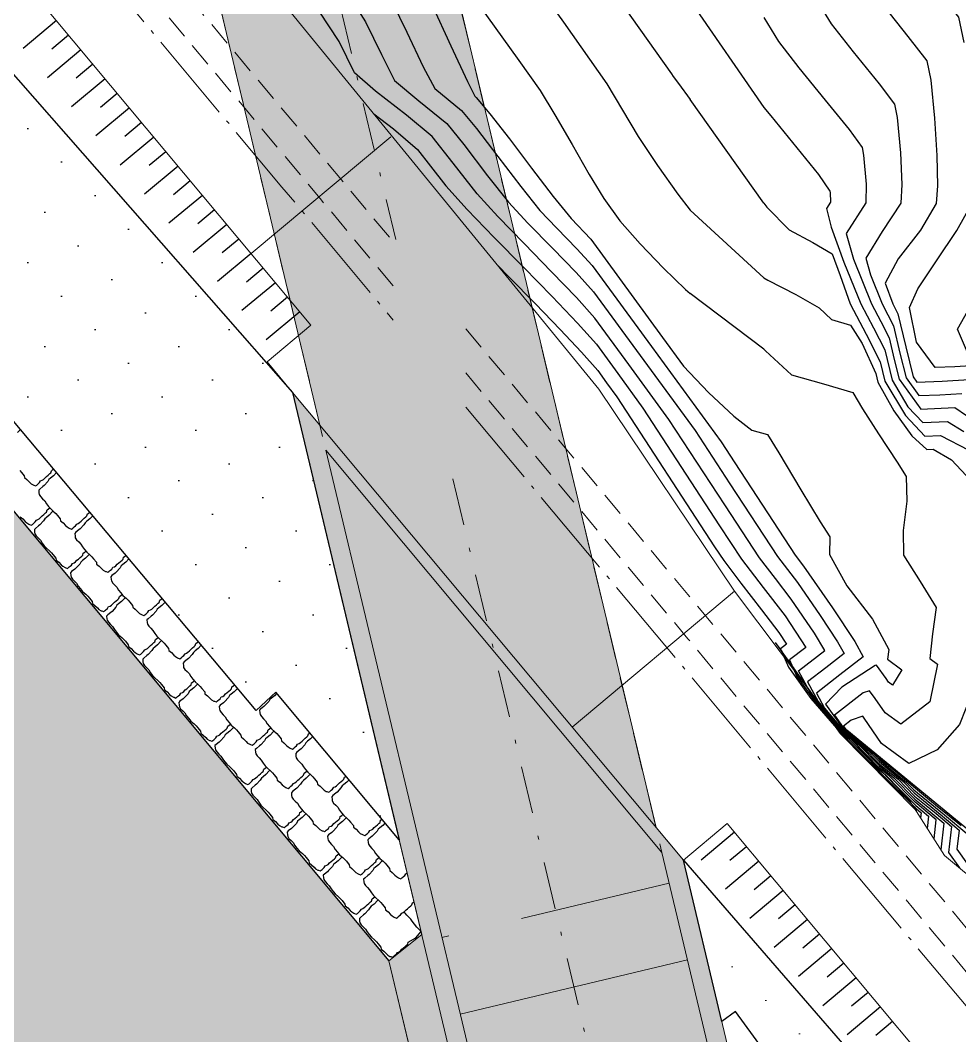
# Model space of a CAD drawing. Header units: millimetres. Extents: x -435 to 63517, y -392 to 109139.
# Drawn here: x 62475.04 to 62499.8, y 108526.31 to 108553.07 of the extents above; entities that cross this region are included whole.
import ezdxf

# ---------------------------------------------------------------- set-up
doc = ezdxf.new("R2010")
doc.units = ezdxf.units.MM
for name, pattern in [('ACAD_ISO04W100', [30, 24, -3, 0, -3]), ('DOT', [0.55, 0.3, -0.25]), ('NASCOSTA', [9.525, 6.35, -3.175]), ('TRATTEGGIATA', [0.75, 0.5, -0.25]), ('TRATTOPUNTO2', [0.5, 0.25, -0.125, 0, -0.125])]:
    doc.linetypes.add(name, pattern=pattern)
for name, color, linetype in [('colore lago', 131, 'Continuous'), ('curve livello 5m', 7, 'Continuous'), ('Limite fiume', 6, 'Continuous'), ('LIN010CO', 2, 'Continuous'), ('LIN010TR', 2, 'NASCOSTA'), ('LIN018CO', 6, 'Continuous'), ('LIN018TR', 6, 'NASCOSTA'), ('LIN025CO', 7, 'Continuous'), ('pendenze', 2, 'Continuous'), ('Per+Mod Surf', 7, 'Continuous'), ('sezioni', 7, 'Continuous'), ('TalusHautBas', 7, 'Continuous'), ('TRATTCOLO-30', 253, 'Continuous'), ('TRATTCOLO-32', 255, 'Continuous')]:
    doc.layers.add(name, color=color, linetype=linetype)
doc.layers.add('Colori bordi', color=5, linetype='Continuous', plot=False)
doc.layers.add('no_plot', color=5, linetype='Continuous', plot=False)
pattern_1 = [(315.0001041, (171133.8034, 46447.8812), (1.325824412, 0.441944148), [0, -1.25])]

# ---------------------------------------------------------------- blocks, each defined once
blk = doc.blocks.new('CONTORNO')
at = {"layer": 'Colori bordi', "lineweight": 0, "ltscale": 2, "flags": 128}
for points in [[(-22.578, 81.44), (16.586, -82.868), (15.866, -82.007), (19.27, -96.287), (18.407, -96.98), (19.153, -100.108)], [(28.44, -103.877), (26.165, -94.334), (26.165, -94.334), (25.446, -93.474), (-6.877, 42.135)]]:
    blk.add_lwpolyline(points, dxfattribs=at)

msp = doc.modelspace()

# ---------------------------------------------------------------- hatches: boundary and pattern name
at = {"layer": 'colore lago', "linetype": 'Continuous', "lineweight": 0}
msp.add_hatch(color=256, dxfattribs=at).paths.add_polyline_path([(62547.91516, 108426.77717), (62544.89714, 108437.00715), (62544.49312, 108444.65116), (62545.35611, 108452.69917), (62543.6081, 108459.60616), (62537.06008, 108468.43115), (62530.39707, 108473.86213), (62527.61006, 108478.06313), (62523.51305, 108483.36212), (62517.30504, 108489.50911), (62515.16204, 108489.28311), (62513.59004, 108490.9871), (62513.85203, 108495.24611), (62504.85245, 108507.64075), (62496.28241, 108519.4438), (62493.40133, 108518.75708), (62485.5032, 108525.16048), (62484.75783, 108528.28765), (62471.39663, 108544.2803), (62471.52054, 108544.38095), (62471.30694, 108544.63003), (62466.58193, 108550.14002), (62461.32292, 108555.66902), (62452.23391, 108564.90798), (62445.97489, 108571.35499), (62438.59688, 108578.99296), (62431.96787, 108586.05096), (62422.75885, 108596.38294), (62419.61384, 108600.42993), (62408.57882, 108615.91192), (62402.88282, 108625.04859), (62402.43027, 108624.7676), (62397.58914, 108621.76172), (62392.27116, 108618.45975), (62379.58182, 108610.58086), (62385.61971, 108600.91964), (62400.11488, 108577.7259), (62397.69091, 108576.19979), (62399.55489, 108573.0129), (62400.54189, 108570.99689), (62402.1819, 108566.64491), (62403.77891, 108562.37591), (62405.51792, 108558.2279), (62408.19593, 108552.88791), (62411.19194, 108547.80692), (62415.15595, 108541.53993), (62417.67686, 108537.48107), (62418.98496, 108535.37493), (62423.80397, 108527.73993), (62427.40071, 108522.06597), (62428.91698, 108522.32995), (62431.99899, 108520.48296), (62435.20899, 108517.10296), (62435.24801, 108508.37496), (62442.53203, 108497.74497), (62448.32704, 108490.27098), (62457.90206, 108478.10601), (62469.00709, 108462.33102), (62468.89008, 108461.98075), (62477.15212, 108449.84304), (62486.86414, 108436.01104), (62496.88917, 108418.53608), (62504.80034, 108403.97456), (62555.46832, 108403.97466), (62553.62519, 108410.28518), (62549.50316, 108421.57817)])
at = {"layer": 'LIN010CO', "linetype": 'Continuous', "lineweight": 0}
h = msp.add_hatch(dxfattribs=at)
h.set_pattern_fill('DOTS', color=256, scale=20, angle=-44.999896, style=0)
h.set_pattern_definition(pattern_1)
h.paths.add_polyline_path([(62504.87834, 108507.6051), (62505.74162, 108508.23191), (62505.35399, 108508.79485), (62505.96296, 108509.25617), (62498.59722, 108519.41799), (62499.16698, 108519.91126), (62493.89375, 108527.0204), (62493.51424, 108526.74452), (62492.51575, 108530.93357), (62507.54294, 108513.61607), (62507.73699, 108513.77818), (62513.18673, 108507.25512), (62513.38078, 108507.41724), (62516.50374, 108503.67922), (62516.06342, 108503.31135), (62524.71511, 108494.74554), (62523.71591, 108493.89963), (62524.20149, 108493.33054), (62513.85203, 108495.24611)])
at = {"layer": 'pendenze', "linetype": 'Continuous'}
h = msp.add_hatch(dxfattribs=at)
h.set_pattern_fill('DOTS', color=256, scale=20, angle=-44.999896, style=0)
h.set_pattern_definition(pattern_1)
h.paths.add_polyline_path([(62481.77605, 108535.36654), (62481.26066, 108534.87845), (62472.48256, 108545.33801), (62473.17794, 108545.93002), (62471.10188, 108548.56562), (62470.36609, 108547.9392), (62469.64393, 108548.64402), (62474.16239, 108552.43367), (62480.83091, 108544.8392), (62482.21693, 108543.26072), (62485.02566, 108531.47692)])
at = {"layer": 'TRATTCOLO-30', "linetype": 'Continuous', "lineweight": 0}
h = msp.add_hatch(color=256, dxfattribs=at)
h.dxf.hatch_style = 1
h.paths.add_polyline_path([(62478.85827, 108572.79197), (62475.8622, 108572.07784), (62482.93609, 108542.39991), (62482.21689, 108543.26075), (62485.16495, 108530.89244), (62488.64739, 108531.7225)])
h.paths.add_polyline_path([(62481.85433, 108573.5061), (62478.85827, 108572.79197), (62488.64739, 108531.7225), (62491.64345, 108532.43662)])
h = msp.add_hatch(color=256, dxfattribs=at)
h.dxf.hatch_style = 1
h.paths.add_polyline_path([(62492.51572, 108530.93359), (62491.79653, 108531.79443), (62491.64345, 108532.43662), (62488.64739, 108531.7225), (62491.33928, 108520.42888), (62493.4013, 108518.7571), (62496.28238, 108519.44382), (62494.79022, 108521.39108)])
h.paths.add_polyline_path([(62488.64739, 108531.7225), (62485.16495, 108530.89244), (62485.62043, 108528.98149), (62484.7578, 108528.28767), (62485.50317, 108525.1605), (62491.33928, 108520.42888)])

# ---------------------------------------------------------------- linework, layer by layer
at = {"layer": 'Colori bordi', "linetype": 'Continuous', "lineweight": 0, "flags": 128}
msp.add_lwpolyline([(62485.5032, 108525.16048), (62484.75783, 108528.28765), (62471.39663, 108544.2803), (62471.52054, 108544.38095), (62471.30694, 108544.63003), (62466.58193, 108550.14002), (62461.32292, 108555.66902), (62452.23391, 108564.90798), (62445.97489, 108571.35499), (62438.59688, 108578.99296), (62431.96787, 108586.05096), (62422.75885, 108596.38294), (62419.61384, 108600.42993), (62408.57882, 108615.91192)], dxfattribs=at)
at = {"layer": 'curve livello 5m', "color": 2}
msp.add_line((62494.63874, 108548.24797), (62492.69851, 108550.98046), dxfattribs=at)
at = {"layer": 'curve livello 5m', "color": 2, "flags": 128}
for points in [[(62482.63979, 108565.51031), (62483.60501, 108564.17325), (62484.84004, 108562.46245), (62485.39597, 108561.62095), (62486.05269, 108560.59369), (62486.74058, 108559.50849), (62487.39002, 108558.49317), (62487.93139, 108557.67557), (62487.93139, 108557.67557), (62489.0047, 108556.20256), (62490.02987, 108554.75157), (62490.52435, 108554.03396), (62492.20348, 108551.65877), (62492.24607, 108551.58913), (62492.38929, 108551.4073), (62492.69851, 108550.98046)], [(62499.91734, 108552.48482), (62499.77941, 108553.15115), (62499.1868, 108553.90354), (62498.62318, 108554.82508), (62496.88579, 108557.71559), (62496.00009, 108559.18371), (62495.37058, 108560.07268), (62495.27423, 108560.20652), (62495.24528, 108560.24575), (62495.15877, 108560.38151), (62494.63872, 108561.18041)], [(62483.87696, 108553.44105), (62484.14096, 108553.02892), (62484.14096, 108553.02892), (62484.55891, 108552.17247), (62484.90711, 108551.48171), (62484.90711, 108551.48171), (62485.54749, 108550.94632), (62486.28, 108550.35037), (62486.28, 108550.35037), (62486.73033, 108549.79718), (62487.35578, 108548.97471), (62487.90701, 108548.27997), (62487.90701, 108548.27997), (62488.42052, 108547.72499), (62489.06349, 108547.06569), (62489.6889, 108546.42322), (62490.14972, 108545.91876), (62490.14972, 108545.91876), (62491.37835, 108544.23608), (62492.82292, 108542.25766), (62493.73761, 108540.8545), (62494.99339, 108538.9401), (62495.52164, 108538.25093), (62496.11972, 108537.38806), (62496.57492, 108536.69509), (62496.75067, 108536.37993), (62496.75067, 108536.37993), (62496.26743, 108536.00579), (62495.78738, 108535.63285), (62495.78738, 108535.63285), (62496.06667, 108535.12027), (62496.72824, 108534.31343), (62496.72824, 108534.31343), (62497.11938, 108533.99049), (62497.67335, 108533.43002), (62498.06119, 108533.10891), (62498.6196, 108532.544), (62499.38086, 108531.91204), (62499.30152, 108531.21312)], [(62494.63874, 108548.24797), (62494.71499, 108548.14629), (62494.71499, 108548.14629), (62495.3042, 108547.55138), (62495.92473, 108547.21298), (62496.44123, 108546.91497), (62496.44123, 108546.91497), (62496.65228, 108546.34636), (62496.91379, 108545.60171), (62496.91379, 108545.60171), (62497.33364, 108544.79801), (62497.70487, 108544.07464), (62497.70487, 108544.07464), (62497.82847, 108543.56437), (62498.36727, 108542.65573), (62498.88009, 108542.1137), (62498.88009, 108542.1137), (62499.29234, 108542.1327), (62500.0398, 108541.74497)], [(62500.23448, 108543.96967), (62499.66657, 108543.93454), (62499.1557, 108543.91996), (62498.66097, 108544.59244), (62498.47738, 108545.50445), (62498.69911, 108545.99009), (62499.18359, 108546.7281), (62499.72035, 108547.52984), (62500.09891, 108548.20669)]]:
    msp.add_lwpolyline(points, dxfattribs=at)
at = {"layer": 'Limite fiume', "color": 2, "linetype": 'Continuous'}
msp.add_line((62471.39663, 108544.2803), (62484.75783, 108528.28765), dxfattribs=at)
at = {"layer": 'Limite fiume', "color": 2, "linetype": 'Continuous', "flags": 128}
for points in [[(62481.77605, 108535.36654), (62481.26066, 108534.87845), (62472.48256, 108545.33801), (62473.17794, 108545.93002), (62471.10188, 108548.56562), (62470.36609, 108547.9392), (62469.64393, 108548.64402), (62474.16239, 108552.43367), (62480.83091, 108544.8392), (62482.21693, 108543.26072), (62485.02566, 108531.47692)], [(62504.85245, 108507.64075), (62505.64623, 108508.22926), (62505.25095, 108508.81177), (62505.82975, 108509.25107), (62498.44071, 108519.45738), (62499.0342, 108519.89029), (62493.88711, 108526.95039), (62493.52834, 108526.68536), (62492.51575, 108530.93357), (62507.54294, 108513.61607), (62507.73699, 108513.77818), (62513.18673, 108507.25512), (62513.38078, 108507.41724), (62516.50374, 108503.67922), (62516.06342, 108503.31135), (62524.66266, 108494.70177), (62523.71591, 108493.89963), (62524.20149, 108493.33054), (62513.85203, 108495.24611)]]:
    msp.add_lwpolyline(points, close=True, dxfattribs=at)
at = {"layer": 'LIN010CO', "linetype": 'Continuous', "lineweight": 0}
for p, q in [((62488.24925, 108529.40262), (62492.14531, 108530.33126)), ((62486.15317, 108528.903), (62486.33504, 108528.94635)), ((62492.62767, 108528.30755), (62486.63553, 108526.8793))]:
    msp.add_line(p, q, dxfattribs=at)
at = {"layer": 'LIN010TR', "linetype": 'TRATTOPUNTO2', "lineweight": 0, "ltscale": 5, "flags": 128}
for points in [[(62455.14463, 108672.28072), (62484.93554, 108547.29535)], [(62486.43886, 108540.98829), (62491.90156, 108518.06999)]]:
    msp.add_lwpolyline(points, dxfattribs=at)
at = {"layer": 'LIN010TR', "lineweight": 0, "ltscale": 0.1, "flags": 128}
for points in [[(62453.19976, 108579.62706), (62465.89485, 108569.94449), (62482.94573, 108549.53547), (62484.86877, 108547.23369)], [(62452.69085, 108579.07736), (62465.37617, 108569.40225), (62482.94574, 108548.3724), (62484.86878, 108546.07062)], [(62486.78299, 108544.94247), (62492.63687, 108537.93569), (62523.52339, 108500.96614)], [(62486.78299, 108543.7794), (62492.63687, 108536.77262), (62523.52339, 108499.80307)]]:
    msp.add_lwpolyline(points, dxfattribs=at)
at = {"layer": 'LIN018CO', "color": 2}
for p, q in [((62475.99346, 108553.06281), (62475.11282, 108552.32707)), ((62476.31403, 108552.6791), (62475.87546, 108552.31269)), ((62476.63461, 108552.29539), (62475.75397, 108551.55965)), ((62476.95518, 108551.91168), (62476.5166, 108551.54527)), ((62477.27575, 108551.52797), (62476.39511, 108550.79223)), ((62477.59633, 108551.14426), (62477.15775, 108550.77785)), ((62477.9169, 108550.76055), (62477.03626, 108550.02482)), ((62478.23747, 108550.37684), (62477.7989, 108550.01043)), ((62478.55804, 108549.99313), (62477.67741, 108549.2574)), ((62478.87862, 108549.60942), (62478.44004, 108549.24301)), ((62479.19919, 108549.22571), (62478.31855, 108548.48998)), ((62479.51976, 108548.842), (62479.08119, 108548.47559)), ((62479.84034, 108548.4583), (62478.9597, 108547.72256)), ((62480.16091, 108548.07459), (62479.72234, 108547.70818)), ((62480.48148, 108547.69088), (62479.60085, 108546.95514)), ((62480.80206, 108547.30717), (62480.36348, 108546.94076)), ((62481.12263, 108546.92346), (62480.24199, 108546.18772)), ((62481.4432, 108546.53975), (62481.00463, 108546.17334)), ((62481.76378, 108546.15604), (62480.88314, 108545.4203)), ((62482.08435, 108545.77233), (62481.64578, 108545.40592)), ((62482.40492, 108545.38862), (62481.52429, 108544.65289)), ((62493.86279, 108531.67416), (62492.98215, 108530.93842)), ((62494.18336, 108531.29045), (62493.74479, 108530.92404)), ((62494.50393, 108530.90674), (62493.6233, 108530.171)), ((62494.82451, 108530.52303), (62494.38593, 108530.15662)), ((62495.14508, 108530.13932), (62494.26444, 108529.40358)), ((62495.46565, 108529.75561), (62495.02708, 108529.3892)), ((62495.78623, 108529.3719), (62494.90559, 108528.63617)), ((62496.1068, 108528.98819), (62495.66822, 108528.62178)), ((62496.42737, 108528.60448), (62495.54673, 108527.86875)), ((62496.74795, 108528.22077), (62496.30937, 108527.85436)), ((62497.06852, 108527.83707), (62496.18788, 108527.10133)), ((62497.38909, 108527.45336), (62496.95052, 108527.08694)), ((62497.70967, 108527.06965), (62496.82903, 108526.33391)), ((62498.03024, 108526.68594), (62497.59166, 108526.31953))]:
    msp.add_line(p, q, dxfattribs=at)
at = {"layer": 'LIN018TR', "linetype": 'ACAD_ISO04W100', "lineweight": 0, "ltscale": 0.1, "flags": 128}
for points in [[(62454.89632, 108581.04447), (62481.93835, 108548.67657), (62484.86878, 108545.169)], [(62486.783, 108542.87778), (62523.52339, 108498.90145)]]:
    msp.add_lwpolyline(points, dxfattribs=at)
at = {"layer": 'LIN025CO', "linetype": 'TRATTEGGIATA', "lineweight": 0, "ltscale": 2}
for p, q in [((62445.6421, 108725.43173), (62491.95261, 108531.13971)), ((62439.64983, 108724.00401), (62483.09217, 108541.74519))]:
    msp.add_line(p, q, dxfattribs=at)
at = {"layer": 'LIN025CO', "linetype": 'Continuous', "lineweight": 0}
for p, q in [((62482.21693, 108543.26072), (62486.54782, 108525.09082)), ((62482.21693, 108543.26072), (62492.51575, 108530.93357)), ((62483.09217, 108541.74519), (62487.03419, 108525.20675)), ((62483.09217, 108541.74519), (62491.95261, 108531.1397)), ((62491.95261, 108531.1397), (62494.59138, 108520.06895)), ((62492.5157, 108530.93376), (62495.07776, 108520.18488)), ((62484.75783, 108528.28765), (62485.5032, 108525.16048))]:
    msp.add_line(p, q, dxfattribs=at)
at = {"layer": 'LIN025CO', "color": 2, "linetype": 'Continuous'}
msp.add_line((62494.93695, 108536.67709), (62496.65031, 108534.27365), dxfattribs=at)
at = {"layer": 'no_plot'}
for p, q in [((62492.6985, 108553.58483), (62494.63874, 108550.77236)), ((62492.69851, 108548.06997), (62494.63874, 108546.28868)), ((62494.63875, 108544.40383), (62492.69852, 108545.86722))]:
    msp.add_line(p, q, dxfattribs=at)
at = {"layer": 'no_plot', "flags": 128}
for points in [[(62474.64695, 108573.74096), (62475.08914, 108573.34094), (62475.38991, 108572.79025), (62475.78574, 108571.95222), (62476.15065, 108571.24485), (62477.51821, 108569.36559), (62478.28391, 108568.327), (62478.70045, 108567.82176), (62479.19766, 108567.23537), (62479.59645, 108566.75023), (62481.73186, 108563.7922), (62484.06179, 108560.56471), (62484.4641, 108559.94766), (62484.928, 108559.21674), (62485.32206, 108558.61321), (62487.62343, 108555.45481), (62488.49435, 108554.22215), (62489.35313, 108553.02349), (62490.50003, 108551.40116), (62490.91349, 108550.70024), (62491.32342, 108550.00592), (62491.83513, 108549.24798), (62492.37342, 108548.49321), (62492.69851, 108548.06997)], [(62494.63872, 108558.58706), (62494.92988, 108558.18262), (62496.72403, 108555.19768), (62497.79866, 108553.44066), (62498.43177, 108552.64664), (62498.92853, 108552.00613), (62499.03404, 108551.4964), (62499.13736, 108550.48882), (62499.20038, 108549.50891), (62499.21634, 108548.70922), (62499.17846, 108548.24228), (62498.76982, 108547.54009), (62498.17473, 108546.78729), (62497.83777, 108546.14571), (62498.0343, 108545.59954), (62498.17079, 108545.33608), (62498.37696, 108544.46505), (62498.57401, 108543.67135), (62498.67005, 108543.53887), (62499.33589, 108543.56258), (62500.04605, 108543.60228)], [(62494.63873, 108555.88), (62494.82489, 108555.57029), (62496.41051, 108552.97778), (62496.98801, 108552.23882), (62497.679, 108551.39872), (62498.07766, 108550.86111), (62498.15075, 108550.50798), (62498.24021, 108549.57631), (62498.27727, 108548.74135), (62498.25081, 108548.25358), (62497.75847, 108547.50373), (62497.322, 108546.80112), (62497.44998, 108546.36277), (62497.75417, 108545.60008), (62498.05431, 108545.02072), (62498.22474, 108544.3007), (62498.38763, 108543.6446), (62498.72256, 108543.18258), (62499.27181, 108543.20214), (62499.85762, 108543.23489)], [(62486.92103, 108553.77291), (62488.18192, 108552.01301), (62488.73946, 108551.22435), (62489.12972, 108550.58163), (62489.58317, 108549.79405), (62490.03482, 108549.00984), (62490.41966, 108548.37723), (62490.83861, 108547.7898), (62491.38176, 108547.17812), (62491.99249, 108546.54039), (62492.56903, 108545.97937), (62492.69852, 108545.86722)], [(62499.12656, 108531.48644), (62499.12786, 108531.49698), (62499.18023, 108532.00409), (62499.18023, 108532.00409), (62498.62937, 108532.46139), (62497.94814, 108533.15054), (62497.66762, 108533.3828), (62496.98944, 108534.06892), (62496.70666, 108534.30241), (62495.89383, 108535.29371), (62495.55069, 108535.92348), (62495.55069, 108535.92348), (62496.24588, 108536.46264), (62495.97383, 108536.91543), (62495.35891, 108537.8129), (62494.9401, 108538.35926), (62494.52202, 108538.90474), (62494.52202, 108538.90474), (62493.60517, 108540.30243), (62492.13746, 108542.55395), (62491.08332, 108543.99766), (62490.18675, 108545.22556), (62489.70079, 108545.76398), (62489.04282, 108546.44625), (62488.31715, 108547.18642), (62487.62804, 108547.89854), (62487.07979, 108548.49668), (62487.07979, 108548.49668), (62486.44525, 108549.30955), (62485.89346, 108550.0063), (62485.89346, 108550.0063), (62485.22036, 108550.57481), (62484.40352, 108551.19997), (62483.85218, 108551.68844), (62483.85218, 108551.68844), (62483.44408, 108552.51258), (62483.17392, 108552.92954), (62482.67636, 108553.67825)], [(62484.83783, 108553.54525), (62485.22982, 108552.76233), (62485.66104, 108551.84178), (62485.96205, 108551.27497), (62486.66653, 108550.69444), (62487.06252, 108550.21896), (62487.62825, 108549.48003), (62488.23005, 108548.69052), (62488.73423, 108548.06326), (62489.17721, 108547.59052), (62489.7081, 108547.0479), (62490.1127, 108546.61196), (62491.67338, 108544.47451), (62493.50837, 108541.96138), (62493.87004, 108541.40657), (62495.46477, 108538.97546), (62495.68437, 108538.68896), (62496.44891, 108537.58593), (62497.0308, 108536.7001), (62497.25547, 108536.29723), (62496.63773, 108535.81895), (62496.02407, 108535.34222), (62496.23951, 108534.94682), (62496.74983, 108534.32445), (62497.24931, 108533.91205), (62497.67908, 108533.47724), (62498.17424, 108533.06728), (62498.60983, 108532.62662), (62499.17466, 108532.16403), (62499.5815, 108531.81998), (62499.50427, 108531.13962), (62499.78936, 108530.73487)], [(62485.88505, 108553.48714), (62486.38601, 108552.39788), (62486.82391, 108551.45812), (62487.01698, 108551.06824), (62487.05306, 108551.0385), (62487.41571, 108550.61088), (62487.9309, 108549.94567), (62488.51561, 108549.17507), (62489.08681, 108548.4313), (62489.56145, 108547.84655), (62490.07567, 108547.30515), (62491.96842, 108544.71293), (62492.5215, 108543.95545), (62493.17965, 108543.26343), (62493.84555, 108542.64004), (62494.31941, 108542.27229), (62494.73338, 108542.15123), (62495.03229, 108541.66928), (62495.61328, 108540.69809), (62496.12249, 108539.85759), (62496.37986, 108539.45847), (62496.36411, 108538.99468), (62496.82486, 108538.1711), (62497.50027, 108537.28821), (62497.93172, 108536.49007), (62497.90034, 108536.23775), (62498.27702, 108535.95683), (62498.03084, 108535.5534), (62497.92642, 108535.63031), (62497.85938, 108535.72688), (62497.60207, 108536.07789), (62497.57086, 108536.06763), (62496.68926, 108535.4991), (62496.26076, 108535.05159), (62496.77142, 108534.33547), (62497.37924, 108533.83361), (62497.68481, 108533.52446), (62498.28729, 108533.02565), (62498.60005, 108532.70924), (62499.28719, 108532.14648), (62499.78214, 108531.72793), (62499.72567, 108531.23051), (62500.00777, 108530.83002)], [(62494.63873, 108553.14214), (62495.02236, 108552.5149), (62495.56004, 108551.81546), (62496.25759, 108550.96574), (62496.88863, 108550.19089), (62497.22678, 108549.71609), (62497.26746, 108549.51956), (62497.33159, 108548.75326), (62497.32315, 108548.26489), (62496.80622, 108547.45653), (62497.00399, 108546.77916), (62497.47404, 108545.60062), (62497.72019, 108545.12945), (62497.93783, 108544.70536), (62498.07252, 108544.13635), (62498.20124, 108543.61786), (62498.77507, 108542.82629), (62499.6692, 108542.86749), (62500.28317, 108542.44484)], [(62484.36044, 108550.60804), (62484.87591, 108550.21115), (62485.50693, 108549.66223), (62485.85374, 108549.2243), (62486.25257, 108548.71339), (62486.82043, 108548.08938), (62487.52874, 108547.35147), (62488.30037, 108546.56325), (62489.05818, 108545.78828), (62489.72503, 108545.09012), (62490.22378, 108544.53236), (62490.78828, 108543.75924), (62491.45201, 108542.85023), (62493.47274, 108539.75036), (62494.05064, 108538.86938), (62494.62291, 108538.12272), (62495.19618, 108537.37487), (62495.74108, 108536.54534), (62495.31399, 108536.21411), (62495.49804, 108535.79939), (62496.00584, 108535.08727), (62496.68507, 108534.29139), (62496.85951, 108534.14736), (62497.26022, 108533.74201), (62497.66189, 108533.33558), (62497.8351, 108533.19217), (62498.23664, 108532.786), (62498.63914, 108532.37877), (62498.97959, 108532.09614), (62498.94579, 108531.76885)], [(62494.63874, 108550.77236), (62494.81763, 108550.55252), (62495.51013, 108549.71295), (62496.07761, 108549.00467), (62496.37591, 108548.57107), (62496.38417, 108548.53114), (62496.39549, 108548.2762), (62496.29045, 108548.11194), (62496.41115, 108547.62285), (62496.74577, 108546.69294), (62497.19392, 108545.60116), (62497.52691, 108544.96373), (62497.82135, 108544.39), (62498.01485, 108543.59112), (62498.43125, 108542.88889), (62498.82758, 108542.47), (62499.48077, 108542.5001), (62499.90557, 108542.23352)], [(62487.62618, 108546.61058), (62487.91881, 108546.31203), (62488.61757, 108545.59856), (62489.26724, 108544.92682), (62489.82819, 108544.32947), (62490.2608, 108543.83916), (62490.49325, 108543.52081), (62490.76655, 108543.14651), (62493.34031, 108539.19829), (62493.57926, 108538.83402), (62494.03248, 108538.23471), (62494.57911, 108537.53749), (62495.03344, 108536.93684), (62495.23629, 108536.62804), (62495.0773, 108536.50475), (62495.29022, 108536.02495), (62495.8777, 108535.20111), (62496.66348, 108534.28037), (62496.72957, 108534.2258), (62497.19231, 108533.7577), (62497.65615, 108533.28836), (62497.72205, 108533.23381), (62498.18493, 108532.76559), (62498.64892, 108532.29615), (62498.77895, 108532.1882), (62498.76484, 108532.05153)], [(62494.63874, 108546.28868), (62494.74311, 108546.22676), (62495.48428, 108545.8476), (62496.09572, 108545.48941), (62496.41624, 108545.18935), (62496.92457, 108545.0407), (62497.23207, 108544.5579), (62497.58839, 108543.75929), (62497.64208, 108543.53763), (62498.06252, 108542.77723), (62498.5405, 108542.11789), (62498.93261, 108541.75741), (62499.10391, 108541.76531), (62499.57929, 108541.48371), (62499.96751, 108541.07725)], [(62500.00313, 108544.31772), (62499.73918, 108544.93428), (62500.01398, 108545.41043)], [(62494.63875, 108544.40383), (62494.68036, 108544.36433), (62495.36783, 108543.73082), (62496.21176, 108543.49339), (62496.97817, 108543.25989), (62497.23974, 108542.82798), (62497.65986, 108542.17625), (62498.14802, 108541.42819), (62498.38924, 108541.04546), (62498.4032, 108540.3949), (62498.30634, 108539.62875), (62498.3189, 108538.9741), (62498.75788, 108538.27933), (62499.17878, 108537.60024), (62499.08223, 108536.89928), (62499.01153, 108536.25562), (62499.21269, 108536.1056), (62499.00772, 108535.10541), (62498.2446, 108534.51913), (62497.83395, 108534.82158), (62497.57034, 108535.20134), (62497.42201, 108535.40368), (62497.2557, 108535.34901), (62496.49745, 108534.76096), (62496.793, 108534.34649), (62497.50918, 108533.75517), (62497.69054, 108533.57168), (62498.40034, 108532.98402), (62498.59028, 108532.79186), (62499.39973, 108532.12893), (62499.98278, 108531.63587)], [(62500.13085, 108535.35595), (62499.79054, 108534.50834), (62499.20663, 108533.84137), (62498.45835, 108533.48485), (62497.74147, 108534.01284), (62497.2813, 108534.6758), (62497.24195, 108534.72946), (62496.94053, 108534.63039), (62496.73414, 108534.47032), (62496.81459, 108534.35751), (62497.19109, 108534.04373), (62497.63911, 108533.67673), (62497.69628, 108533.6189), (62498.10482, 108533.28065), (62498.51339, 108532.94238), (62498.58051, 108532.87448), (62499.15871, 108532.39325), (62499.83687, 108531.85124)]]:
    msp.add_lwpolyline(points, dxfattribs=at)
at = {"layer": 'pendenze', "linetype": 'Continuous', "flags": 128}
for points in [[(62475.04351, 108542.2865), (62474.96667, 108542.20757)], [(62475.02646, 108541.20874), (62475.07096, 108541.15756), (62475.14234, 108541.06753), (62475.15004, 108541.01892), (62475.21662, 108540.96619), (62475.28217, 108540.89875), (62475.32376, 108540.85887), (62475.38058, 108540.82531), (62475.38058, 108540.82531), (62475.39872, 108540.82034), (62475.44185, 108540.80254), (62475.47283, 108540.82256), (62475.49251, 108540.83967), (62475.51219, 108540.85678), (62475.54761, 108540.88758), (62475.5767, 108540.93361), (62475.61846, 108540.94918), (62475.65337, 108540.97262), (62475.69324, 108541.0142), (62475.7326, 108541.04842), (62475.7759, 108541.08607), (62475.8192, 108541.12371), (62475.84675, 108541.14767), (62475.86163, 108541.20209), (62475.90048, 108541.22895), (62475.91815, 108541.24432)], [(62475.99742, 108541.14986), (62475.91827, 108541.06855), (62475.84006, 108541.00747), (62475.79677, 108540.96982), (62475.76716, 108540.91643), (62475.66722, 108540.8088), (62475.63574, 108540.78142), (62475.55359, 108540.71691), (62475.52553, 108540.6856), (62475.53169, 108540.61491), (62475.53991, 108540.57366), (62475.57312, 108540.51958), (62475.6284, 108540.46394), (62475.68368, 108540.40831), (62475.73006, 108540.33111), (62475.78432, 108540.26076), (62475.84251, 108540.19383), (62475.92621, 108540.12142), (62475.97807, 108540.06973), (62476.02257, 108540.01855), (62476.09394, 108539.92851), (62476.10164, 108539.8799), (62476.16822, 108539.82718), (62476.23377, 108539.75973), (62476.27536, 108539.71985), (62476.33218, 108539.68629), (62476.33218, 108539.68629), (62476.35032, 108539.68133), (62476.39345, 108539.66352), (62476.42443, 108539.68354), (62476.44411, 108539.70065), (62476.46379, 108539.71776), (62476.49921, 108539.74856), (62476.5283, 108539.79459), (62476.57006, 108539.81016), (62476.60497, 108539.8336), (62476.64484, 108539.87518), (62476.6842, 108539.90941), (62476.7275, 108539.94705), (62476.7708, 108539.98469), (62476.79835, 108540.00865), (62476.81323, 108540.06307), (62476.85208, 108540.08994), (62476.87225, 108540.10747)], [(62475.03811, 108539.98304), (62475.10468, 108539.93031), (62475.17023, 108539.86287), (62475.21182, 108539.82298), (62475.26865, 108539.78943), (62475.26865, 108539.78943), (62475.28679, 108539.78446), (62475.32992, 108539.76666), (62475.36089, 108539.78667), (62475.38057, 108539.80379), (62475.40025, 108539.8209), (62475.43568, 108539.8517), (62475.46477, 108539.89773), (62475.50652, 108539.9133), (62475.54143, 108539.93674), (62475.58131, 108539.97832), (62475.62067, 108540.01254), (62475.66396, 108540.05019), (62475.70726, 108540.08783), (62475.73481, 108540.11179), (62475.7497, 108540.16621), (62475.78855, 108540.19307), (62475.81966, 108540.22012)], [(62475.91075, 108540.1348), (62475.89396, 108540.12268), (62475.80634, 108540.03267), (62475.72813, 108539.97159), (62475.68483, 108539.93394), (62475.65523, 108539.88055), (62475.55529, 108539.77292), (62475.5238, 108539.74554), (62475.44166, 108539.68103), (62475.41359, 108539.64972), (62475.41976, 108539.57903), (62475.42798, 108539.53778), (62475.46118, 108539.48369), (62475.51646, 108539.42806), (62475.57175, 108539.37243), (62475.61813, 108539.29523), (62475.67239, 108539.22488), (62475.73058, 108539.15795), (62475.81427, 108539.08554), (62475.86613, 108539.03385), (62475.91063, 108538.98266), (62475.982, 108538.89263), (62475.98971, 108538.84402), (62476.05628, 108538.7913), (62476.12184, 108538.72385), (62476.16343, 108538.68397), (62476.22025, 108538.65041), (62476.22025, 108538.65041), (62476.23839, 108538.64545), (62476.28152, 108538.62764), (62476.31249, 108538.64766), (62476.33217, 108538.66477), (62476.35185, 108538.68188), (62476.38728, 108538.71268), (62476.41637, 108538.75871), (62476.45813, 108538.77428), (62476.49304, 108538.79772), (62476.53291, 108538.8393), (62476.57227, 108538.87352), (62476.61557, 108538.91117), (62476.65886, 108538.94881), (62476.68641, 108538.97277), (62476.7013, 108539.02719), (62476.74015, 108539.05405), (62476.77126, 108539.0811)], [(62476.95134, 108540.01322), (62476.86987, 108539.92954), (62476.79167, 108539.86845), (62476.74837, 108539.83081), (62476.71877, 108539.77741), (62476.61883, 108539.66978), (62476.58734, 108539.6424), (62476.50519, 108539.57789), (62476.47713, 108539.54658), (62476.4833, 108539.47589), (62476.49151, 108539.43465), (62476.52472, 108539.38056), (62476.58, 108539.32493), (62476.63528, 108539.26929), (62476.68167, 108539.1921), (62476.73592, 108539.12175), (62476.79411, 108539.05482), (62476.87781, 108538.98241), (62476.92967, 108538.93071), (62476.97417, 108538.87953), (62477.04554, 108538.78949), (62477.05324, 108538.74089), (62477.11982, 108538.68816), (62477.18537, 108538.62072), (62477.22696, 108538.58083), (62477.28378, 108538.54728), (62477.28378, 108538.54728), (62477.30192, 108538.54231), (62477.34505, 108538.5245), (62477.37603, 108538.54452), (62477.39571, 108538.56163), (62477.41539, 108538.57874), (62477.45081, 108538.60954), (62477.4799, 108538.65558), (62477.52166, 108538.67114), (62477.55657, 108538.69459), (62477.59645, 108538.73617), (62477.63581, 108538.77039), (62477.6791, 108538.80803), (62477.7224, 108538.84568), (62477.74995, 108538.86963), (62477.76484, 108538.92406), (62477.80368, 108538.95092), (62477.82634, 108538.97062)], [(62476.86235, 108538.99578), (62476.84556, 108538.98366), (62476.75794, 108538.89365), (62476.67973, 108538.83257), (62476.63644, 108538.79492), (62476.60683, 108538.74153), (62476.50689, 108538.6339), (62476.4754, 108538.60652), (62476.39326, 108538.54201), (62476.3652, 108538.5107), (62476.37136, 108538.44001), (62476.37958, 108538.39876), (62476.41278, 108538.34468), (62476.46807, 108538.28904), (62476.52335, 108538.23341), (62476.56973, 108538.15622), (62476.62399, 108538.08586), (62476.68218, 108538.01893), (62476.76587, 108537.94652), (62476.81773, 108537.89483), (62476.86223, 108537.84365), (62476.9336, 108537.75361), (62476.94131, 108537.705), (62477.00789, 108537.65228), (62477.07344, 108537.58483), (62477.11503, 108537.54495), (62477.17185, 108537.5114), (62477.17185, 108537.5114), (62477.18999, 108537.50643), (62477.23312, 108537.48862), (62477.26409, 108537.50864), (62477.28377, 108537.52575), (62477.30345, 108537.54286), (62477.33888, 108537.57366), (62477.36797, 108537.6197), (62477.40973, 108537.63526), (62477.44464, 108537.6587), (62477.48451, 108537.70028), (62477.52387, 108537.73451), (62477.56717, 108537.77215), (62477.61046, 108537.8098), (62477.63802, 108537.83375), (62477.6529, 108537.88817), (62477.69175, 108537.91504), (62477.72286, 108537.94209)], [(62477.90526, 108538.87658), (62477.82148, 108538.79052), (62477.74327, 108538.72943), (62477.69997, 108538.69179), (62477.67037, 108538.6384), (62477.57043, 108538.53076), (62477.53894, 108538.50338), (62477.4568, 108538.43888), (62477.42873, 108538.40756), (62477.4349, 108538.33688), (62477.44311, 108538.29563), (62477.47632, 108538.24154), (62477.5316, 108538.18591), (62477.58688, 108538.13028), (62477.63327, 108538.05308), (62477.68752, 108537.98273), (62477.74572, 108537.9158), (62477.82941, 108537.84339), (62477.88127, 108537.79169), (62477.92577, 108537.74051), (62477.99714, 108537.65048), (62478.00484, 108537.60187), (62478.07142, 108537.54914), (62478.13697, 108537.4817), (62478.17856, 108537.44181), (62478.23538, 108537.40826), (62478.23538, 108537.40826), (62478.25353, 108537.40329), (62478.29665, 108537.38549), (62478.32763, 108537.4055), (62478.34731, 108537.42262), (62478.36699, 108537.43973), (62478.40241, 108537.47053), (62478.4315, 108537.51656), (62478.47326, 108537.53213), (62478.50817, 108537.55557), (62478.54805, 108537.59715), (62478.58741, 108537.63137), (62478.6307, 108537.66902), (62478.674, 108537.70666), (62478.70155, 108537.73062), (62478.71644, 108537.78504), (62478.75529, 108537.8119), (62478.78043, 108537.83377)], [(62477.81395, 108537.85676), (62477.79716, 108537.84464), (62477.70954, 108537.75464), (62477.63133, 108537.69355), (62477.58804, 108537.65591), (62477.55843, 108537.60251), (62477.45849, 108537.49488), (62477.42701, 108537.4675), (62477.34486, 108537.403), (62477.3168, 108537.37168), (62477.32296, 108537.301), (62477.33118, 108537.25975), (62477.36438, 108537.20566), (62477.41967, 108537.15003), (62477.47495, 108537.09439), (62477.52133, 108537.0172), (62477.57559, 108536.94685), (62477.63378, 108536.87992), (62477.71747, 108536.80751), (62477.76933, 108536.75581), (62477.81383, 108536.70463), (62477.88521, 108536.61459), (62477.89291, 108536.56599), (62477.95949, 108536.51326), (62478.02504, 108536.44582), (62478.06663, 108536.40593), (62478.12345, 108536.37238), (62478.12345, 108536.37238), (62478.14159, 108536.36741), (62478.18472, 108536.3496), (62478.21569, 108536.36962), (62478.23538, 108536.38673), (62478.25506, 108536.40385), (62478.29048, 108536.43465), (62478.31957, 108536.48068), (62478.36133, 108536.49625), (62478.39624, 108536.51969), (62478.43611, 108536.56127), (62478.47547, 108536.59549), (62478.51877, 108536.63313), (62478.56207, 108536.67078), (62478.58962, 108536.69473), (62478.6045, 108536.74916), (62478.64335, 108536.77602), (62478.67446, 108536.80307)], [(62478.85917, 108537.73994), (62478.77308, 108537.6515), (62478.69487, 108537.59042), (62478.65157, 108537.55277), (62478.62197, 108537.49938), (62478.52203, 108537.39175), (62478.49054, 108537.36437), (62478.4084, 108537.29986), (62478.38033, 108537.26855), (62478.3865, 108537.19786), (62478.39472, 108537.15661), (62478.42792, 108537.10252), (62478.4832, 108537.04689), (62478.53848, 108536.99126), (62478.58487, 108536.91406), (62478.63912, 108536.84371), (62478.69732, 108536.77678), (62478.78101, 108536.70437), (62478.83287, 108536.65268), (62478.87737, 108536.6015), (62478.94874, 108536.51146), (62478.95645, 108536.46285), (62479.02302, 108536.41013), (62479.08857, 108536.34268), (62479.13016, 108536.3028), (62479.18699, 108536.26924), (62479.18699, 108536.26924), (62479.20513, 108536.26428), (62479.24826, 108536.24647), (62479.27923, 108536.26649), (62479.29891, 108536.2836), (62479.31859, 108536.30071), (62479.35402, 108536.33151), (62479.38311, 108536.37754), (62479.42486, 108536.39311), (62479.45977, 108536.41655), (62479.49965, 108536.45813), (62479.53901, 108536.49235), (62479.5823, 108536.53), (62479.6256, 108536.56764), (62479.65315, 108536.5916), (62479.66804, 108536.64602), (62479.70689, 108536.67288), (62479.73452, 108536.69691)], [(62478.76555, 108536.71774), (62478.74876, 108536.70563), (62478.66114, 108536.61562), (62478.58293, 108536.55453), (62478.53964, 108536.51689), (62478.51003, 108536.4635), (62478.41009, 108536.35586), (62478.37861, 108536.32849), (62478.29646, 108536.26398), (62478.2684, 108536.23266), (62478.27456, 108536.16198), (62478.28278, 108536.12073), (62478.31599, 108536.06664), (62478.37127, 108536.01101), (62478.42655, 108535.95538), (62478.47293, 108535.87818), (62478.52719, 108535.80783), (62478.58538, 108535.7409), (62478.66908, 108535.66849), (62478.72093, 108535.61679), (62478.76543, 108535.56561), (62478.83681, 108535.47558), (62478.84451, 108535.42697), (62478.91109, 108535.37424), (62478.97664, 108535.3068), (62479.01823, 108535.26692), (62479.07505, 108535.23336), (62479.07505, 108535.23336), (62479.09319, 108535.22839), (62479.13632, 108535.21059), (62479.1673, 108535.23061), (62479.18698, 108535.24772), (62479.20666, 108535.26483), (62479.24208, 108535.29563), (62479.27117, 108535.34166), (62479.31293, 108535.35723), (62479.34784, 108535.38067), (62479.38771, 108535.42225), (62479.42707, 108535.45647), (62479.47037, 108535.49412), (62479.51367, 108535.53176), (62479.54122, 108535.55572), (62479.5561, 108535.61014), (62479.59495, 108535.637), (62479.62606, 108535.66405)], [(62479.81321, 108536.60315), (62479.8123, 108536.60249), (62479.72468, 108536.51248), (62479.64647, 108536.4514), (62479.60317, 108536.41375), (62479.57357, 108536.36036), (62479.47363, 108536.25273), (62479.44214, 108536.22535), (62479.36, 108536.16084), (62479.33193, 108536.12953), (62479.3381, 108536.05884), (62479.34632, 108536.0176), (62479.37952, 108535.96351), (62479.4348, 108535.90787), (62479.49009, 108535.85224), (62479.53647, 108535.77505), (62479.59073, 108535.70469), (62479.64892, 108535.63777), (62479.73261, 108535.56536), (62479.78447, 108535.51366), (62479.82897, 108535.46248), (62479.90034, 108535.37244), (62479.90805, 108535.32383), (62479.97462, 108535.27111), (62480.04018, 108535.20367), (62480.08177, 108535.16378), (62480.13859, 108535.13023), (62480.13859, 108535.13023), (62480.15673, 108535.12526), (62480.19986, 108535.10745), (62480.23083, 108535.12747), (62480.25051, 108535.14458), (62480.27019, 108535.16169), (62480.30562, 108535.19249), (62480.33471, 108535.23853), (62480.37647, 108535.25409), (62480.41138, 108535.27753), (62480.45125, 108535.31912), (62480.49061, 108535.35334), (62480.53391, 108535.39098), (62480.5772, 108535.42863), (62480.60475, 108535.45258), (62480.61964, 108535.507), (62480.65849, 108535.53387), (62480.68862, 108535.56006)], [(62479.71716, 108535.57873), (62479.70036, 108535.56661), (62479.61274, 108535.4766), (62479.53454, 108535.41552), (62479.49124, 108535.37787), (62479.46164, 108535.32448), (62479.3617, 108535.21685), (62479.33021, 108535.18947), (62479.24806, 108535.12496), (62479.22, 108535.09365), (62479.22617, 108535.02296), (62479.23438, 108534.98171), (62479.26759, 108534.92763), (62479.32287, 108534.87199), (62479.37815, 108534.81636), (62479.42454, 108534.73916), (62479.47879, 108534.66881), (62479.53698, 108534.60188), (62479.62068, 108534.52947), (62479.67254, 108534.47778), (62479.71704, 108534.4266), (62479.78841, 108534.33656), (62479.79611, 108534.28795), (62479.86269, 108534.23523), (62479.92824, 108534.16778), (62479.96983, 108534.1279), (62480.02665, 108534.09434), (62480.02665, 108534.09434), (62480.04479, 108534.08938), (62480.08792, 108534.07157), (62480.1189, 108534.09159), (62480.13858, 108534.1087), (62480.15826, 108534.12581), (62480.19368, 108534.15661), (62480.22277, 108534.20264), (62480.26453, 108534.21821), (62480.29944, 108534.24165), (62480.33932, 108534.28323), (62480.37868, 108534.31746), (62480.42197, 108534.3551), (62480.46527, 108534.39274), (62480.49282, 108534.4167), (62480.50771, 108534.47112), (62480.54655, 108534.49799), (62480.57766, 108534.52504)], [(62480.7675, 108535.46607), (62480.7639, 108535.46347), (62480.67628, 108535.37347), (62480.59807, 108535.31238), (62480.55478, 108535.27474), (62480.52517, 108535.22135), (62480.42523, 108535.11371), (62480.39374, 108535.08633), (62480.3116, 108535.02183), (62480.28354, 108534.99051), (62480.2897, 108534.91983), (62480.29792, 108534.87858), (62480.33112, 108534.82449), (62480.38641, 108534.76886), (62480.44169, 108534.71322), (62480.48807, 108534.63603), (62480.54233, 108534.56568), (62480.60052, 108534.49875), (62480.68421, 108534.42634), (62480.73607, 108534.37464), (62480.78057, 108534.32346), (62480.85194, 108534.23342), (62480.85965, 108534.18482), (62480.92623, 108534.13209), (62480.99178, 108534.06465), (62481.03337, 108534.02476), (62481.09019, 108533.99121), (62481.09019, 108533.99121), (62481.10833, 108533.98624), (62481.15146, 108533.96843), (62481.18243, 108533.98845), (62481.20211, 108534.00556), (62481.22179, 108534.02268), (62481.25722, 108534.05348), (62481.28631, 108534.09951), (62481.32807, 108534.11508), (62481.36298, 108534.13852), (62481.40285, 108534.1801), (62481.44221, 108534.21432), (62481.48551, 108534.25196), (62481.5288, 108534.28961), (62481.55636, 108534.31357), (62481.57124, 108534.36799), (62481.61009, 108534.39485), (62481.6412, 108534.4219)], [(62481.80257, 108535.3348), (62481.73982, 108535.27033), (62481.66161, 108535.20925), (62481.61831, 108535.1716), (62481.58871, 108535.11821), (62481.48877, 108535.01058), (62481.45728, 108534.9832), (62481.37514, 108534.91869), (62481.34707, 108534.88738), (62481.35324, 108534.81669), (62481.36145, 108534.77544), (62481.39466, 108534.72135), (62481.44994, 108534.66572), (62481.50522, 108534.61009), (62481.55161, 108534.53289), (62481.60586, 108534.46254), (62481.66406, 108534.39561), (62481.74775, 108534.3232), (62481.79961, 108534.27151), (62481.84411, 108534.22033), (62481.91548, 108534.13029), (62481.92318, 108534.08168), (62481.98976, 108534.02896), (62482.05531, 108533.96151), (62482.0969, 108533.92163), (62482.15372, 108533.88807), (62482.15372, 108533.88807), (62482.17187, 108533.88311), (62482.21499, 108533.8653), (62482.24597, 108533.88532), (62482.26565, 108533.90243), (62482.28533, 108533.91954), (62482.32075, 108533.95034), (62482.34985, 108533.99637), (62482.3916, 108534.01194), (62482.42651, 108534.03538), (62482.46639, 108534.07696), (62482.50575, 108534.11118), (62482.54904, 108534.14883), (62482.59234, 108534.18647), (62482.61989, 108534.21043), (62482.63478, 108534.26485), (62482.67363, 108534.29171), (62482.67385, 108534.29191)], [(62480.66876, 108534.43971), (62480.65196, 108534.42759), (62480.56434, 108534.33759), (62480.48614, 108534.2765), (62480.44284, 108534.23886), (62480.41324, 108534.18546), (62480.3133, 108534.07783), (62480.28181, 108534.05045), (62480.19967, 108533.98594), (62480.1716, 108533.95463), (62480.17777, 108533.88394), (62480.18598, 108533.8427), (62480.21919, 108533.78861), (62480.27447, 108533.73298), (62480.32975, 108533.67734), (62480.37614, 108533.60015), (62480.43039, 108533.5298), (62480.48859, 108533.46287), (62480.57228, 108533.39046), (62480.62414, 108533.33876), (62480.66864, 108533.28758), (62480.74001, 108533.19754), (62480.74771, 108533.14894), (62480.81429, 108533.09621), (62480.87984, 108533.02877), (62480.92143, 108532.98888), (62480.97825, 108532.95533), (62480.97825, 108532.95533), (62480.9964, 108532.95036), (62481.03952, 108532.93255), (62481.0705, 108532.95257), (62481.09018, 108532.96968), (62481.10986, 108532.98679), (62481.14528, 108533.01759), (62481.17437, 108533.06363), (62481.21613, 108533.07919), (62481.25104, 108533.10264), (62481.29092, 108533.14422), (62481.33028, 108533.17844), (62481.37357, 108533.21608), (62481.41687, 108533.25373), (62481.44442, 108533.27768), (62481.45931, 108533.33211), (62481.49816, 108533.35897), (62481.52927, 108533.38602)], [(62481.73229, 108534.33657), (62481.7155, 108534.32446), (62481.62788, 108534.23445), (62481.54967, 108534.17336), (62481.50638, 108534.13572), (62481.47677, 108534.08233), (62481.37683, 108533.97469), (62481.34535, 108533.94732), (62481.2632, 108533.88281), (62481.23514, 108533.85149), (62481.2413, 108533.78081), (62481.24952, 108533.73956), (62481.28272, 108533.68547), (62481.33801, 108533.62984), (62481.39329, 108533.57421), (62481.43967, 108533.49701), (62481.49393, 108533.42666), (62481.55212, 108533.35973), (62481.63581, 108533.28732), (62481.68767, 108533.23562), (62481.73217, 108533.18444), (62481.80355, 108533.09441), (62481.81125, 108533.0458), (62481.87783, 108532.99308), (62481.94338, 108532.92563), (62481.98497, 108532.88575), (62482.04179, 108532.85219), (62482.04179, 108532.85219), (62482.05993, 108532.84722), (62482.10306, 108532.82942), (62482.13404, 108532.84944), (62482.15372, 108532.86655), (62482.1734, 108532.88366), (62482.20882, 108532.91446), (62482.23791, 108532.96049), (62482.27967, 108532.97606), (62482.31458, 108532.9995), (62482.35445, 108533.04108), (62482.39381, 108533.0753), (62482.43711, 108533.11295), (62482.48041, 108533.15059), (62482.50796, 108533.17455), (62482.52284, 108533.22897), (62482.56169, 108533.25583), (62482.5928, 108533.28288)], [(62482.75417, 108534.19578), (62482.69142, 108534.13131), (62482.61321, 108534.07023), (62482.56991, 108534.03258), (62482.54031, 108533.97919), (62482.44037, 108533.87156), (62482.40888, 108533.84418), (62482.32674, 108533.77967), (62482.29867, 108533.74836), (62482.30484, 108533.67767), (62482.31306, 108533.63643), (62482.34626, 108533.58234), (62482.40154, 108533.5267), (62482.45682, 108533.47107), (62482.50321, 108533.39388), (62482.55747, 108533.32352), (62482.61566, 108533.2566), (62482.69935, 108533.18419), (62482.75121, 108533.13249), (62482.79571, 108533.08131), (62482.86708, 108532.99127), (62482.87479, 108532.94266), (62482.94136, 108532.88994), (62483.00691, 108532.8225), (62483.0485, 108532.78261), (62483.10533, 108532.74906), (62483.10533, 108532.74906), (62483.12347, 108532.74409), (62483.1666, 108532.72628), (62483.19757, 108532.7463), (62483.21725, 108532.76341), (62483.23693, 108532.78052), (62483.27236, 108532.81132), (62483.30145, 108532.85736), (62483.3432, 108532.87292), (62483.37812, 108532.89636), (62483.41799, 108532.93795), (62483.45735, 108532.97217), (62483.50065, 108533.00981), (62483.54394, 108533.04746), (62483.57149, 108533.07141), (62483.58638, 108533.12583), (62483.62523, 108533.1527), (62483.62546, 108533.1529)], [(62481.62036, 108533.30069), (62481.60356, 108533.28858), (62481.51595, 108533.19857), (62481.43774, 108533.13748), (62481.39444, 108533.09984), (62481.36484, 108533.04645), (62481.2649, 108532.93881), (62481.23341, 108532.91143), (62481.15127, 108532.84693), (62481.1232, 108532.81561), (62481.12937, 108532.74493), (62481.13759, 108532.70368), (62481.17079, 108532.64959), (62481.22607, 108532.59396), (62481.28135, 108532.53833), (62481.32774, 108532.46113), (62481.38199, 108532.39078), (62481.44019, 108532.32385), (62481.52388, 108532.25144), (62481.57574, 108532.19974), (62481.62024, 108532.14856), (62481.69161, 108532.05853), (62481.69932, 108532.00992), (62481.76589, 108531.95719), (62481.83144, 108531.88975), (62481.87303, 108531.84986), (62481.92986, 108531.81631), (62481.92986, 108531.81631), (62481.948, 108531.81134), (62481.99113, 108531.79354), (62482.0221, 108531.81355), (62482.04178, 108531.83067), (62482.06146, 108531.84778), (62482.09689, 108531.87858), (62482.12598, 108531.92461), (62482.16773, 108531.94018), (62482.20264, 108531.96362), (62482.24252, 108532.0052), (62482.28188, 108532.03942), (62482.32517, 108532.07707), (62482.36847, 108532.11471), (62482.39602, 108532.13867), (62482.41091, 108532.19309), (62482.44976, 108532.21995), (62482.48087, 108532.247)], [(62482.68389, 108533.19756), (62482.6671, 108533.18544), (62482.57948, 108533.09543), (62482.50127, 108533.03435), (62482.45798, 108532.9967), (62482.42837, 108532.94331), (62482.32843, 108532.83568), (62482.29695, 108532.8083), (62482.2148, 108532.74379), (62482.18674, 108532.71248), (62482.1929, 108532.64179), (62482.20112, 108532.60054), (62482.23433, 108532.54646), (62482.28961, 108532.49082), (62482.34489, 108532.43519), (62482.39127, 108532.35799), (62482.44553, 108532.28764), (62482.50372, 108532.22071), (62482.58742, 108532.1483), (62482.63928, 108532.09661), (62482.68378, 108532.04543), (62482.75515, 108531.95539), (62482.76285, 108531.90678), (62482.82943, 108531.85406), (62482.89498, 108531.78661), (62482.93657, 108531.74673), (62482.99339, 108531.71317), (62482.99339, 108531.71317), (62483.01153, 108531.70821), (62483.05466, 108531.6904), (62483.08564, 108531.71042), (62483.10532, 108531.72753), (62483.125, 108531.74464), (62483.16042, 108531.77544), (62483.18951, 108531.82147), (62483.23127, 108531.83704), (62483.26618, 108531.86048), (62483.30605, 108531.90206), (62483.34541, 108531.93629), (62483.38871, 108531.97393), (62483.43201, 108532.01158), (62483.45956, 108532.03553), (62483.47444, 108532.08995), (62483.51329, 108532.11682), (62483.5444, 108532.14387)], [(62483.70577, 108533.05676), (62483.64302, 108532.9923), (62483.56481, 108532.93121), (62483.52151, 108532.89357), (62483.49191, 108532.84018), (62483.39197, 108532.73254), (62483.36048, 108532.70516), (62483.27834, 108532.64066), (62483.25027, 108532.60934), (62483.25644, 108532.53866), (62483.26466, 108532.49741), (62483.29786, 108532.44332), (62483.35314, 108532.38769), (62483.40843, 108532.33205), (62483.45481, 108532.25486), (62483.50907, 108532.18451), (62483.56726, 108532.11758), (62483.65095, 108532.04517), (62483.70281, 108531.99347), (62483.74731, 108531.94229), (62483.81868, 108531.85226), (62483.82639, 108531.80365), (62483.89296, 108531.75092), (62483.95852, 108531.68348), (62484.00011, 108531.64359), (62484.05693, 108531.61004), (62484.05693, 108531.61004), (62484.07507, 108531.60507), (62484.1182, 108531.58726), (62484.14917, 108531.60728), (62484.16885, 108531.62439), (62484.18853, 108531.64151), (62484.22396, 108531.67231), (62484.25305, 108531.71834), (62484.29481, 108531.73391), (62484.32972, 108531.75735), (62484.36959, 108531.79893), (62484.40895, 108531.83315), (62484.45225, 108531.8708), (62484.49554, 108531.90844), (62484.5231, 108531.9324), (62484.53798, 108531.98682), (62484.57683, 108532.01368), (62484.57706, 108532.01388)], [(62482.57196, 108532.16168), (62482.55517, 108532.14956), (62482.46755, 108532.05955), (62482.38934, 108531.99847), (62482.34604, 108531.96082), (62482.31644, 108531.90743), (62482.2165, 108531.7998), (62482.18501, 108531.77242), (62482.10287, 108531.70791), (62482.0748, 108531.6766), (62482.08097, 108531.60591), (62482.08919, 108531.56466), (62482.12239, 108531.51057), (62482.17767, 108531.45494), (62482.23296, 108531.39931), (62482.27934, 108531.32211), (62482.3336, 108531.25176), (62482.39179, 108531.18483), (62482.47548, 108531.11242), (62482.52734, 108531.06073), (62482.57184, 108531.00955), (62482.64321, 108530.91951), (62482.65092, 108530.8709), (62482.71749, 108530.81818), (62482.78305, 108530.75073), (62482.82464, 108530.71085), (62482.88146, 108530.67729), (62482.88146, 108530.67729), (62482.8996, 108530.67233), (62482.94273, 108530.65452), (62482.9737, 108530.67454), (62482.99338, 108530.69165), (62483.01306, 108530.70876), (62483.04849, 108530.73956), (62483.07758, 108530.78559), (62483.11934, 108530.80116), (62483.15425, 108530.8246), (62483.19412, 108530.86618), (62483.23348, 108530.9004), (62483.27678, 108530.93805), (62483.32007, 108530.97569), (62483.34762, 108530.99965), (62483.36251, 108531.05407), (62483.40136, 108531.08093), (62483.43247, 108531.10798)], [(62483.6355, 108532.05854), (62483.6187, 108532.04642), (62483.53108, 108531.95642), (62483.45288, 108531.89533), (62483.40958, 108531.85769), (62483.37998, 108531.80429), (62483.28004, 108531.69666), (62483.24855, 108531.66928), (62483.1664, 108531.60477), (62483.13834, 108531.57346), (62483.14451, 108531.50278), (62483.15272, 108531.46153), (62483.18593, 108531.40744), (62483.24121, 108531.35181), (62483.29649, 108531.29617), (62483.34288, 108531.21898), (62483.39713, 108531.14863), (62483.45532, 108531.0817), (62483.53902, 108531.00929), (62483.59088, 108530.95759), (62483.63538, 108530.90641), (62483.70675, 108530.81637), (62483.71445, 108530.76777), (62483.78103, 108530.71504), (62483.84658, 108530.6476), (62483.88817, 108530.60771), (62483.94499, 108530.57416), (62483.94499, 108530.57416), (62483.96313, 108530.56919), (62484.00626, 108530.55138), (62484.03724, 108530.5714), (62484.05692, 108530.58851), (62484.0766, 108530.60562), (62484.11202, 108530.63642), (62484.14111, 108530.68246), (62484.18287, 108530.69802), (62484.21778, 108530.72147), (62484.25766, 108530.76305), (62484.29702, 108530.79727), (62484.34031, 108530.83491), (62484.38361, 108530.87256), (62484.41116, 108530.89651), (62484.42605, 108530.95094), (62484.46489, 108530.9778), (62484.496, 108531.00485)], [(62484.65737, 108531.91775), (62484.59462, 108531.85328), (62484.51641, 108531.7922), (62484.47312, 108531.75455), (62484.44351, 108531.70116), (62484.34357, 108531.59352), (62484.31208, 108531.56615), (62484.22994, 108531.50164), (62484.20188, 108531.47032), (62484.20804, 108531.39964), (62484.21626, 108531.35839), (62484.24946, 108531.3043), (62484.30475, 108531.24867), (62484.36003, 108531.19304), (62484.40641, 108531.11584), (62484.46067, 108531.04549), (62484.51886, 108530.97856), (62484.60255, 108530.90615), (62484.65441, 108530.85446), (62484.69891, 108530.80327), (62484.77028, 108530.71324), (62484.77799, 108530.66463), (62484.84457, 108530.61191), (62484.91012, 108530.54446), (62484.95171, 108530.50458), (62485.00853, 108530.47102), (62485.00853, 108530.47102), (62485.02667, 108530.46605), (62485.0698, 108530.44825), (62485.10077, 108530.46827), (62485.12045, 108530.48538), (62485.14013, 108530.50249), (62485.17556, 108530.53329), (62485.20465, 108530.57932), (62485.23676, 108530.59129)], [(62483.52356, 108531.02266), (62483.50677, 108531.01054), (62483.41915, 108530.92053), (62483.34094, 108530.85945), (62483.29765, 108530.8218), (62483.26804, 108530.76841), (62483.1681, 108530.66078), (62483.13661, 108530.6334), (62483.05447, 108530.56889), (62483.02641, 108530.53758), (62483.03257, 108530.46689), (62483.04079, 108530.42565), (62483.07399, 108530.37156), (62483.12928, 108530.31592), (62483.18456, 108530.26029), (62483.23094, 108530.1831), (62483.2852, 108530.11274), (62483.34339, 108530.04582), (62483.42708, 108529.97341), (62483.47894, 108529.92171), (62483.52344, 108529.87053), (62483.59481, 108529.78049), (62483.60252, 108529.73188), (62483.6691, 108529.67916), (62483.73465, 108529.61172), (62483.77624, 108529.57183), (62483.83306, 108529.53828), (62483.83306, 108529.53828), (62483.8512, 108529.53331), (62483.89433, 108529.5155), (62483.9253, 108529.53552), (62483.94498, 108529.55263), (62483.96466, 108529.56974), (62484.00009, 108529.60054), (62484.02918, 108529.64658), (62484.07094, 108529.66214), (62484.10585, 108529.68558), (62484.14572, 108529.72717), (62484.18508, 108529.76139), (62484.22838, 108529.79903), (62484.27167, 108529.83668), (62484.29923, 108529.86063), (62484.31411, 108529.91505), (62484.35296, 108529.94192), (62484.38407, 108529.96897)], [(62484.5871, 108530.91952), (62484.5703, 108530.90741), (62484.48269, 108530.8174), (62484.40448, 108530.75631), (62484.36118, 108530.71867), (62484.33158, 108530.66528), (62484.23164, 108530.55764), (62484.20015, 108530.53027), (62484.11801, 108530.46576), (62484.08994, 108530.43444), (62484.09611, 108530.36376), (62484.10432, 108530.32251), (62484.13753, 108530.26842), (62484.19281, 108530.21279), (62484.24809, 108530.15716), (62484.29448, 108530.07996), (62484.34873, 108530.00961), (62484.40693, 108529.94268), (62484.49062, 108529.87027), (62484.54248, 108529.81857), (62484.58698, 108529.76739), (62484.65835, 108529.67736), (62484.66605, 108529.62875), (62484.73263, 108529.57602), (62484.79818, 108529.50858), (62484.83977, 108529.46869), (62484.89659, 108529.43514), (62484.89659, 108529.43514), (62484.91474, 108529.43017), (62484.95786, 108529.41237), (62484.98884, 108529.43238), (62485.00852, 108529.4495), (62485.0282, 108529.46661), (62485.06362, 108529.49741), (62485.09271, 108529.54344), (62485.13447, 108529.55901), (62485.16938, 108529.58245), (62485.20926, 108529.62403), (62485.24862, 108529.65825), (62485.29191, 108529.6959), (62485.33521, 108529.73354), (62485.36276, 108529.7575), (62485.37765, 108529.81192), (62485.41617, 108529.83856)], [(62484.47516, 108529.88364), (62484.45837, 108529.87152), (62484.37075, 108529.78152), (62484.29254, 108529.72043), (62484.24925, 108529.68279), (62484.21964, 108529.6294), (62484.1197, 108529.52176), (62484.08822, 108529.49438), (62484.00607, 108529.42988), (62483.97801, 108529.39856), (62483.98417, 108529.32788), (62483.99239, 108529.28663), (62484.02559, 108529.23254), (62484.08088, 108529.17691), (62484.13616, 108529.12127), (62484.18254, 108529.04408), (62484.2368, 108528.97373), (62484.29499, 108528.9068), (62484.37868, 108528.83439), (62484.43054, 108528.78269), (62484.47504, 108528.73151), (62484.54642, 108528.64147), (62484.55412, 108528.59287), (62484.6207, 108528.54014), (62484.68625, 108528.4727), (62484.72784, 108528.43281), (62484.78466, 108528.39926), (62484.78466, 108528.39926), (62484.8028, 108528.39429), (62484.84593, 108528.37648), (62484.8769, 108528.3965), (62484.89659, 108528.41361), (62484.91627, 108528.43073), (62484.95169, 108528.46153), (62484.98078, 108528.50756), (62485.02254, 108528.52313), (62485.05745, 108528.54657), (62485.09732, 108528.58815), (62485.13668, 108528.62237), (62485.17998, 108528.66001), (62485.22328, 108528.69766), (62485.25083, 108528.72162), (62485.26571, 108528.77604), (62485.46709, 108528.89273), (62485.60283, 108529.05544)], [(62485.60283, 108529.05544), (62485.48756, 108529.16741), (62485.36659, 108529.32937), (62485.32969, 108529.38267), (62485.22923, 108529.48313), (62485.18208, 108529.53848), (62485.15274, 108529.57127)]]:
    msp.add_lwpolyline(points, dxfattribs=at)
at = {"layer": 'Per+Mod Surf', "color": 2, "linetype": 'Continuous'}
for p, q in [((62494.93695, 108536.67709), (62496.65031, 108534.27365)), ((62496.65031, 108534.27365), (62498.65496, 108532.24509)), ((62498.65496, 108532.24509), (62498.65278, 108532.2266))]:
    msp.add_line(p, q, dxfattribs=at)
at = {"layer": 'sezioni', "linetype": 'Continuous', "lineweight": 0}
for p, q in [((62471.01004, 108566.94975), (62490.28673, 108543.3539)), ((62468.2997, 108562.27183), (62482.70143, 108545.03372)), ((62484.80517, 108550.00007), (62481.12263, 108546.92346)), ((62482.70143, 108545.03372), (62481.54373, 108544.06651)), ((62481.54373, 108544.06651), (62482.21693, 108543.26072)), ((62493.86798, 108538.02562), (62490.28673, 108543.3539)), ((62493.86798, 108538.02562), (62489.58212, 108534.44497)), ((62492.51575, 108530.93357), (62493.67346, 108531.90078)), ((62493.67346, 108531.90078), (62524.71511, 108494.74554))]:
    msp.add_line(p, q, dxfattribs=at)
at = {"layer": 'sezioni', "linetype": 'Continuous', "lineweight": 0, "flags": 128}
msp.add_lwpolyline([(62523.52339, 108501.63544), (62523.03976, 108502.18145), (62522.38428, 108503.78968), (62522.26501, 108504.56398), (62521.10326, 108506.32121), (62519.85224, 108507.69133), (62518.57141, 108509.21034), (62517.44718, 108510.81455), (62516.04144, 108512.91859), (62514.44018, 108514.80439), (62513.47939, 108516.12086), (62512.19841, 108517.47297), (62509.88553, 108519.92812), (62508.78246, 108521.10231), (62507.99958, 108522.24088), (62507.50129, 108523.45053), (62507.06444, 108524.29239), (62504.46681, 108527.20819), (62502.09263, 108528.82983), (62500.44224, 108530.19077), (62499.39988, 108531.05946), (62498.47321, 108532.50712), (62496.30154, 108534.79455), (62493.86798, 108538.02562)], dxfattribs=at)
at = {"layer": 'TalusHautBas', "color": 2, "linetype": 'DOT'}
msp.add_line((62494.93695, 108536.67709), (62496.65031, 108534.27365), dxfattribs=at)
at = {"layer": 'TalusHautBas', "color": 2, "linetype": 'Continuous'}
msp.add_line((62500.32767, 108531.47763), (62496.82266, 108534.36163), dxfattribs=at)

# ---------------------------------------------------------------- block references
at = {"layer": 'TRATTCOLO-32', "linetype": 'Continuous', "lineweight": 0, "rotation": 0.0001041253965643878}
msp.add_blockref('CONTORNO', (62466.35033, 108625.26799), dxfattribs=at)

doc.saveas('drawing.dxf')
